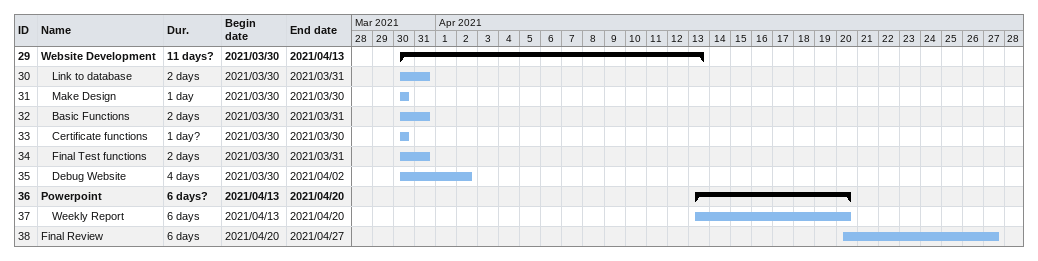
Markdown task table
| ID | Level | Task | Duration | Start | Finish |
|---|---|---|---|---|---|
| 29 | 1 | **Website Development** | 11d? | 2021-03-30 | 2021-04-13 |
| 30 | 2 | Link to database | 2d | 2021-03-30 | 2021-03-31 |
| 31 | 2 | Make Design | 1d | 2021-03-30 | 2021-03-30 |
| 32 | 2 | Basic Functions | 2d | 2021-03-30 | 2021-03-31 |
| 33 | 2 | Certificate functions | 1d? | 2021-03-30 | 2021-03-30 |
| 34 | 2 | Final Test functions | 2d | 2021-03-30 | 2021-03-31 |
| 35 | 2 | Debug Website | 4d | 2021-03-30 | 2021-04-02 |
| 36 | 1 | **Powerpoint** | 6d? | 2021-04-13 | 2021-04-20 |
| 37 | 2 | Weekly Report | 6d | 2021-04-13 | 2021-04-20 |
| 38 | 1 | Final Review | 6d | 2021-04-20 | 2021-04-27 |
